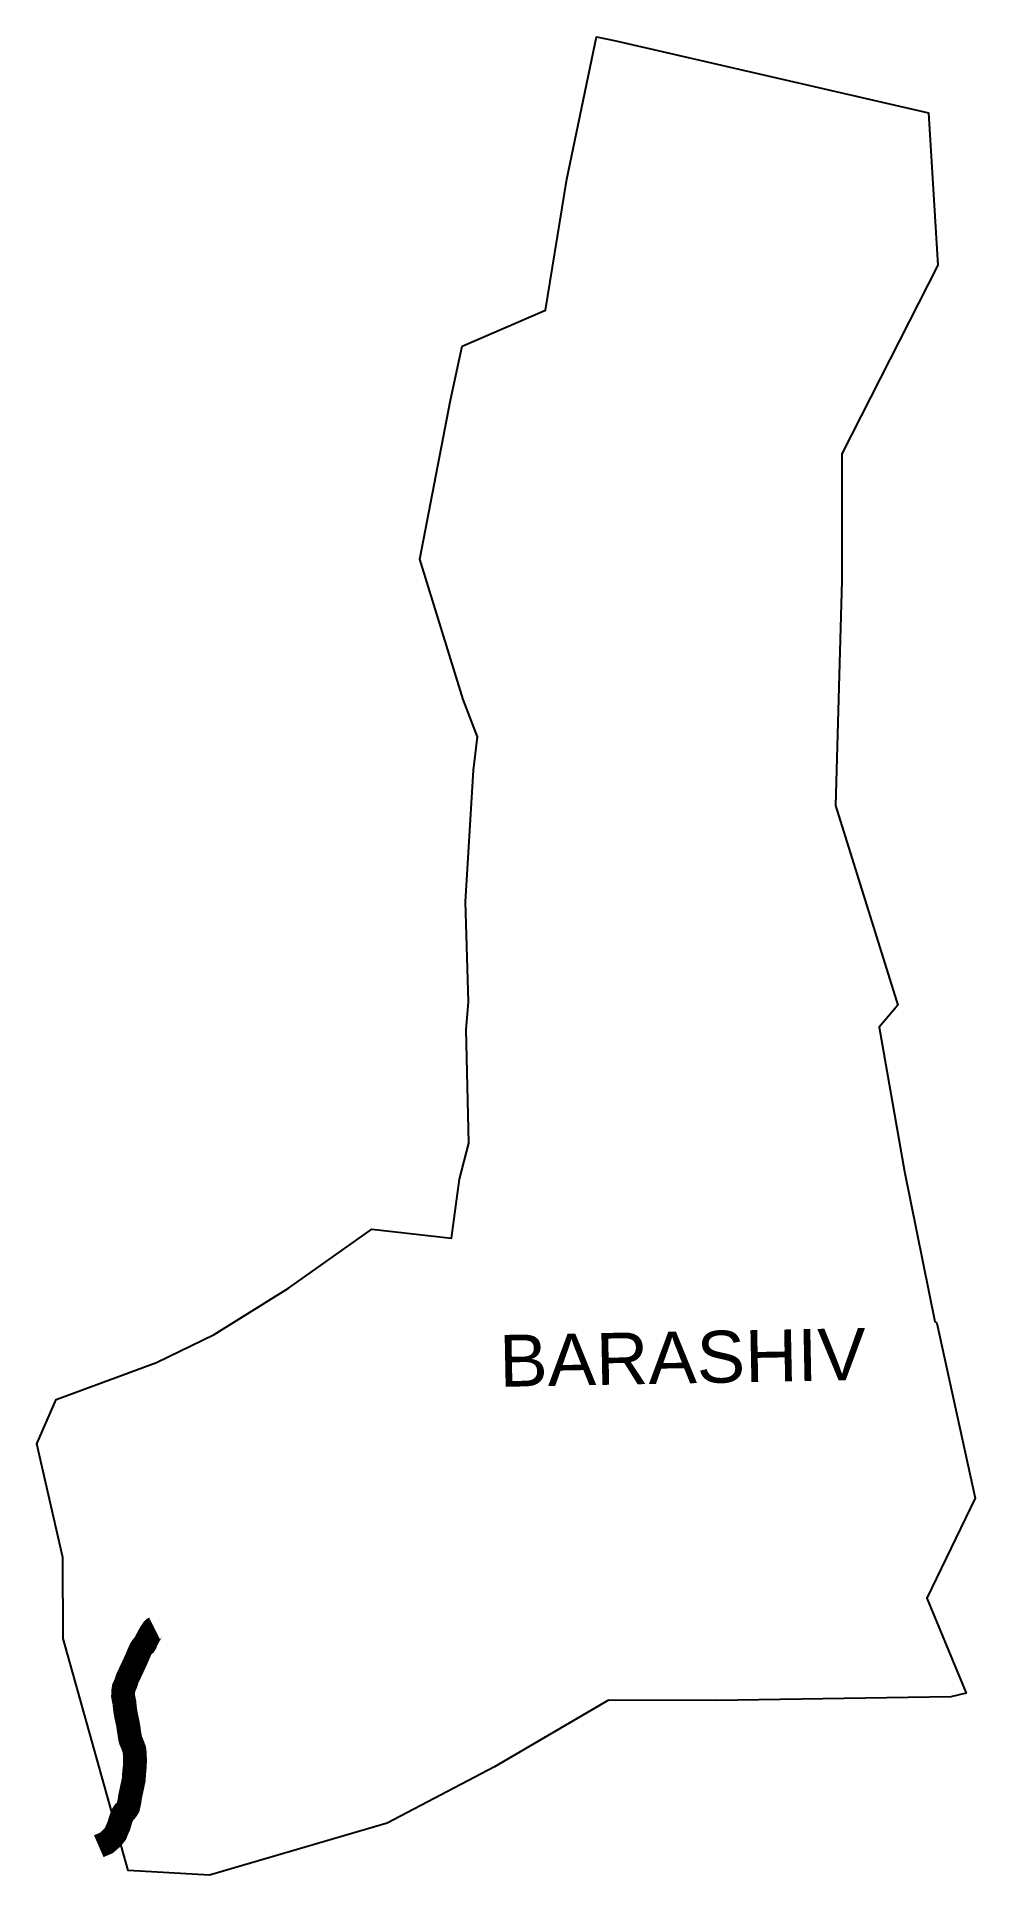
# Model space of a CAD drawing. Header units: metres. Extents: x 277596 to 279562, y 2042771 to 2046625.
import ezdxf

# ---------------------------------------------------------------- set-up
doc = ezdxf.new("R2010")
doc.units = ezdxf.units.M
for name, color, linetype in [('UNPROTECTED', 130, 'Continuous'), ('village', 3, 'Continuous'), ('VILLAGE NAME', 250, 'Continuous')]:
    doc.layers.add(name, color=color, linetype=linetype)
doc.styles.get("Standard").update_dxf_attribs({"font": 'simplex.shx'})

msp = doc.modelspace()

# ---------------------------------------------------------------- linework, layer by layer
at = {"layer": 'UNPROTECTED', "const_width": 50, "flags": 128}
msp.add_lwpolyline([(277842, 2043288.5), (277840.6, 2043287.8), (277838.3, 2043285.3), (277834.8, 2043280.2), (277829, 2043270), (277824.8, 2043261.8), (277823, 2043257), (277821.4, 2043254.5), (277818.7, 2043252.3), (277816.6, 2043249.9), (277813, 2043244.5), (277808.4, 2043233.8), (277804.3, 2043224.1), (277795.8, 2043205.6), (277785, 2043182.7), (277782.2, 2043173.4), (277777.8, 2043163.7), (277776.6, 2043155.4), (277776.3, 2043146.3), (277777.7, 2043139), (277779.2, 2043132.4), (277780, 2043121.6), (277782.4, 2043106.6), (277786.4, 2043088.4), (277789.1, 2043070.2), (277790.5, 2043061.1), (277792, 2043054.1), (277796, 2043044.7), (277799.8, 2043034.4), (277800.7, 2043027.5), (277801.2, 2043013.2), (277801, 2042999.6), (277799.4, 2042984.7), (277798.7, 2042971.3), (277798.4, 2042970.1), (277794.8, 2042953.1), (277790.9, 2042935.2), (277789.7, 2042925.8), (277786.8, 2042912.9), (277783.5, 2042907.7), (277781.3, 2042905.1), (277778.2, 2042902.7), (277775.7, 2042898.9), (277771.6, 2042888.7), (277766.9, 2042872.9), (277762.6, 2042863.6), (277760.3, 2042857.7), (277756.2, 2042852.6), (277751.4, 2042847.3), (277745.4, 2042842), (277741.3, 2042838.5), (277725.4, 2042831.6)], dxfattribs=at)
at = {"layer": 'village'}
for points in [[(279018.9, 2043137), (278793.4, 2043138), (278554.4, 2042998.1), (278329.9, 2042880.2), (277957.1, 2042770.8), (277787.1, 2042780.6), (277650.7, 2043267.2), (277650, 2043437.1), (277595.6, 2043674.9), (277635.8, 2043768), (277846.5, 2043845.8), (277966.9, 2043904.5), (278122.8, 2044001.9), (278297.7, 2044125.4), (278464.3, 2044106.4), (278481.3, 2044230.2), (278500.7, 2044305.9), (278495.4, 2044543.6), (278500, 2044601.8), (278494, 2044811.5), (278510.3, 2045087.3), (278518.9, 2045157.6), (278488.7, 2045236), (278397.9, 2045530), (278462.1, 2045863.4), (278486.8, 2045976.4), (278661, 2046051.9), (278706.3, 2046326.7), (278768.4, 2046625.2), (278808.5, 2046616.8)], [(279463.4, 2046465.7), (279483.2, 2046146.5), (279281.9, 2045751), (279282.4, 2045485.5), (279268.7, 2045013.6), (279399.2, 2044595), (279360.2, 2044548.7), (279413.4, 2044246.3), (279476.7, 2043931.7), (279480.9, 2043928.5), (279561.5, 2043561.2), (279460.1, 2043351.3), (279542.6, 2043152.3), (279510.7, 2043144.9)]]:
    msp.add_lwpolyline(points, dxfattribs=at)
at = {"layer": 'village', "flags": 128}
for points in [[(278808.5, 2046616.8), (279463.4, 2046465.7)], [(279510.7, 2043144.9), (279018.9, 2043137)]]:
    msp.add_lwpolyline(points, dxfattribs=at)

# ---------------------------------------------------------------- texts
at = {"layer": 'VILLAGE NAME', "insert": (278563.3, 2043903.3), "char_height": 108.748, "attachment_point": 1, "rotation": 1.1028}
msp.add_mtext_dynamic_manual_height_columns('{\\fArial|b0|i0|c0|p34;BARASHIV}', width=726.929, gutter_width=543.7, heights=[0], dxfattribs=at)

doc.saveas('drawing.dxf')
